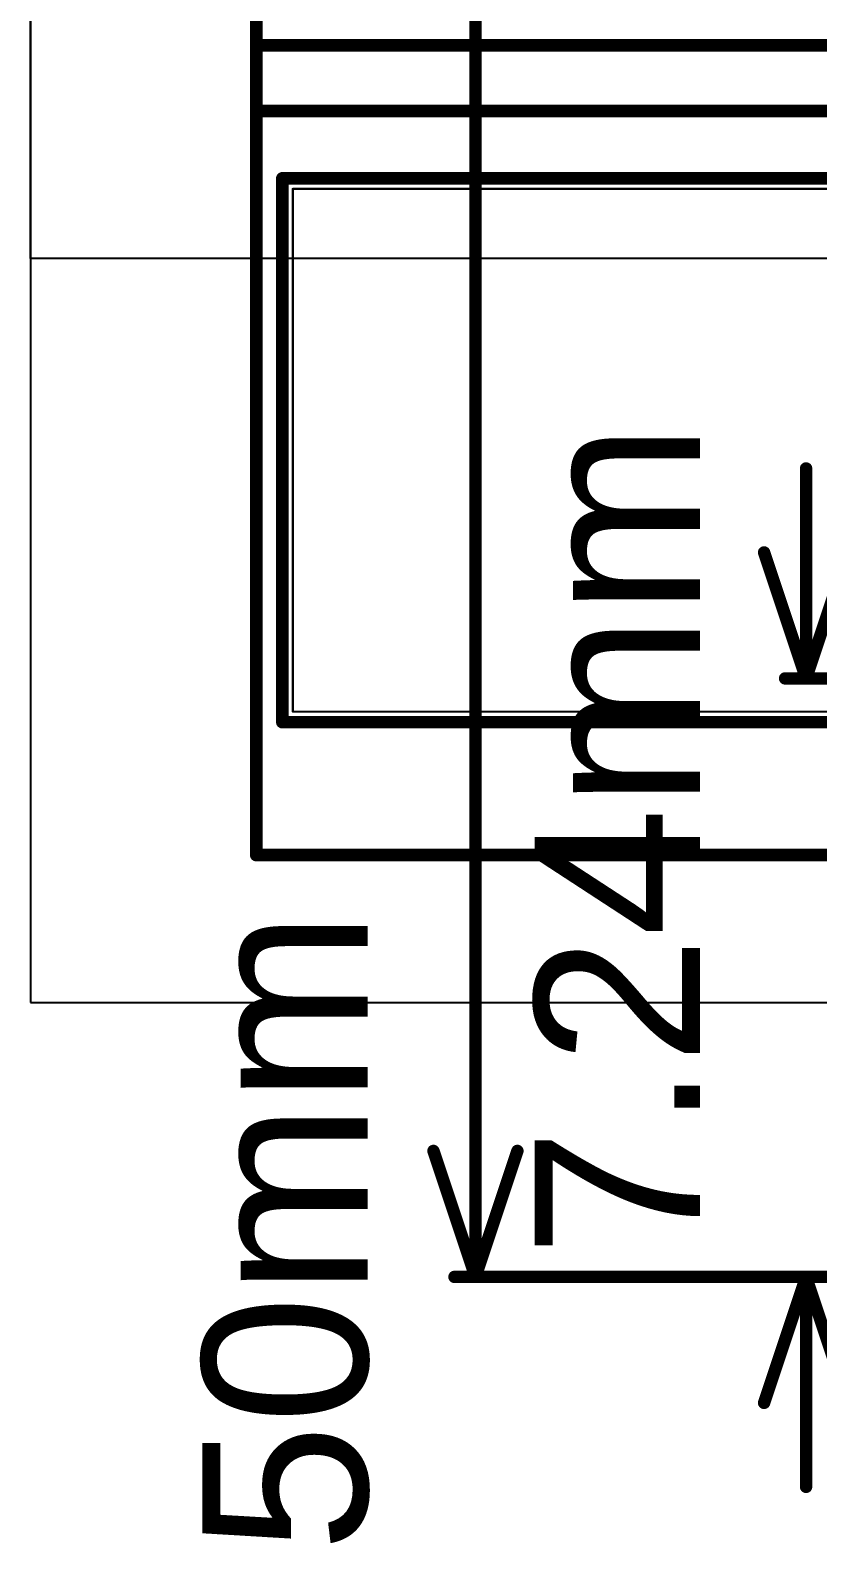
# Model space of a CAD drawing. Header units: inches. Extents: x -1.3 to 11.9, y -6.8 to 4.2.
# Drawn here: x -0.429 to -0.054, y -0.13 to 0.594 of the extents above; entities that cross this region are included whole.
import ezdxf

# ---------------------------------------------------------------- set-up
doc = ezdxf.new("R2010")
doc.units = ezdxf.units.IN
doc.header["$MEASUREMENT"] = 0
for name, color, linetype in [('AB', 56, 'Continuous'), ('Bottom Overlay', 54, 'Continuous'), ('FAB_DWG_INFO', 1, 'Continuous'), ('Mechanical 13', 56, 'Continuous'), ('POT_INFO', 56, 'Continuous')]:
    doc.layers.add(name, color=color, linetype=linetype)
doc.styles.add('Arial', font='', dxfattribs={"height": 0.2})
doc.styles.get('Arial').set_extended_font_data('Arial')

# ---------------------------------------------------------------- blocks, each defined once
blk = doc.blocks.new('CONN_SMA_J_P_H_RA_TH1_SAI_B_333')
at = {"layer": 'AB'}
for p, q in [((0.263, -0.586), (0.263, 0.263)), ((-0.263, -0.586), (0.263, -0.586))]:
    blk.add_line(p, q, dxfattribs=at)
at = {"layer": 'Bottom Overlay'}
for points in [[(-0.1295, -0.466, 0.006, 0.006, 0), (-0.1295, -0.14594, 0.006, 0.006, 0)], [(0.1295, -0.466, 0.006, 0.006, 0), (0.1295, -0.14594, 0.006, 0.006, 0)], [(0.1295, -0.466, 0.006, 0.006, 0), (-0.1295, -0.466, 0.006, 0.006, 0)]]:
    blk.add_lwpolyline(points, format="xyseb", dxfattribs=at)
for points in [[(-0.131, -0.466, 0.003, 0.003, 1), (-0.128, -0.466, 0.003, 0.003, 1)], [(-0.131, -0.466, 0.003, 0.003, 1), (-0.128, -0.466, 0.003, 0.003, 1)], [(0.128, -0.466, 0.003, 0.003, 1), (0.131, -0.466, 0.003, 0.003, 1)], [(0.128, -0.466, 0.003, 0.003, 1), (0.131, -0.466, 0.003, 0.003, 1)]]:
    blk.add_lwpolyline(points, format="xyseb", close=True, dxfattribs=at)
at = {"layer": 'Mechanical 13'}
for points in [[(-0.1245, -0.461, 0.001, 0.001, 0), (-0.1245, -0.138, 0.001, 0.001, 0)], [(0.1245, -0.461, 0.001, 0.001, 0), (0.1245, -0.138, 0.001, 0.001, 0)], [(0.1245, -0.461, 0.001, 0.001, 0), (-0.1245, -0.461, 0.001, 0.001, 0)]]:
    blk.add_lwpolyline(points, format="xyseb", dxfattribs=at)
for points in [[(-0.12475, -0.461, 0.0005, 0.0005, 1), (-0.12425, -0.461, 0.0005, 0.0005, 1)], [(-0.12475, -0.461, 0.0005, 0.0005, 1), (-0.12425, -0.461, 0.0005, 0.0005, 1)], [(0.12425, -0.461, 0.0005, 0.0005, 1), (0.12475, -0.461, 0.0005, 0.0005, 1)], [(0.12425, -0.461, 0.0005, 0.0005, 1), (0.12475, -0.461, 0.0005, 0.0005, 1)]]:
    blk.add_lwpolyline(points, format="xyseb", close=True, dxfattribs=at)
at = {"layer": 'POT_INFO'}
for p, q in [((-0.1928, 0.15542), (-0.1928, -0.47842)), ((0.1928, -0.47842), (0.1928, 0.15542)), ((-0.1928, -0.47842), (0.1928, -0.47842))]:
    blk.add_line(p, q, dxfattribs=at)
for points in [[(-0.1928, -0.47842, 0.006, 0.006, 0), (-0.1928, 0.15542, 0.006, 0.006, 0)], [(0.1928, -0.47842, 0.006, 0.006, 0), (0.1928, 0.15542, 0.006, 0.006, 0)], [(0.1928, -0.47842, 0.006, 0.006, 0), (-0.1928, -0.47842, 0.006, 0.006, 0)]]:
    blk.add_lwpolyline(points, format="xyseb", dxfattribs=at)
for points in [[(-0.1943, -0.47842, 0.003, 0.003, 1), (-0.1913, -0.47842, 0.003, 0.003, 1)], [(-0.1943, -0.47842, 0.003, 0.003, 1), (-0.1913, -0.47842, 0.003, 0.003, 1)], [(0.1913, -0.47842, 0.003, 0.003, 1), (0.1943, -0.47842, 0.003, 0.003, 1)], [(0.1913, -0.47842, 0.003, 0.003, 1), (0.1943, -0.47842, 0.003, 0.003, 1)]]:
    blk.add_lwpolyline(points, format="xyseb", close=True, dxfattribs=at)
blk = doc.blocks.new('CONN_SMA_J_P_H_RA_TH1_SAI_385')
at = {"layer": 'AB'}
for p, q in [((-0.263, -0.263), (-0.263, 0.586)), ((-0.263, 0.586), (0.263, 0.586))]:
    blk.add_line(p, q, dxfattribs=at)
at = {"layer": 'POT_INFO'}
for p, q in [((-0.1928, -0.15542), (-0.1928, 0.47842)), ((-0.1928, 0.47842), (0.1928, 0.47842))]:
    blk.add_line(p, q, dxfattribs=at)
for points in [[(-0.1928, 0.47842, 0.006, 0.006, 0), (0.1928, 0.47842, 0.006, 0.006, 0)], [(-0.1928, 0.47842, 0.006, 0.006, 0), (-0.1928, -0.15542, 0.006, 0.006, 0)]]:
    blk.add_lwpolyline(points, format="xyseb", dxfattribs=at)
blk.add_lwpolyline([(-0.1943, 0.47842, 0.003, 0.003, 1), (-0.1913, 0.47842, 0.003, 0.003, 1)], format="xyseb", close=True, dxfattribs=at)
blk.add_lwpolyline([(-0.1943, 0.47842, 0.003, 0.003, 1), (-0.1913, 0.47842, 0.003, 0.003, 1)], format="xyseb", close=True, dxfattribs=at)

msp = doc.modelspace()

# ---------------------------------------------------------------- linework, layer by layer
at = {"layer": 'FAB_DWG_INFO'}
for points in [[(-0.21654, 0, 0.00591, 0.00591, 0), (-0.21654, 1.30218, 0.00591, 0.00591, 0)], [(-0.05906, 0.28504, 0.00591, 0.00591, 0), (-0.05906, 0.38504, 0.00591, 0.00591, 0)], [(-0.07906, 0.34504, 0.00591, 0.00591, 0), (-0.05906, 0.28504, 0.00591, 0.00591, 0)], [(-0.05906, 0.28504, 0.00591, 0.00591, 0), (-0.03906, 0.34504, 0.00591, 0.00591, 0)], [(-0.06906, 0.28504, 0.00591, 0.00591, 0), (0.61526, 0.28504, 0.00591, 0.00591, 0)], [(-0.21654, 0, 0.00591, 0.00591, 0), (-0.21654, 0.1, 0.00591, 0.00591, 0)], [(-0.23654, 0.06, 0.00591, 0.00591, 0), (-0.21654, 0, 0.00591, 0.00591, 0)], [(-0.23654, 0.06, 0.00591, 0.00591, 0), (-0.21654, 0, 0.00591, 0.00591, 0)], [(-0.21654, 0, 0.00591, 0.00591, 0), (-0.19654, 0.06, 0.00591, 0.00591, 0)], [(-0.21654, 0, 0.00591, 0.00591, 0), (-0.19654, 0.06, 0.00591, 0.00591, 0)], [(-0.22654, 0, 0.00591, 0.00591, 0), (-0.04102, 0, 0.00591, 0.00591, 0)], [(-0.22654, 0, 0.00591, 0.00591, 0), (-0.04102, 0, 0.00591, 0.00591, 0)], [(-0.07906, -0.06, 0.00591, 0.00591, 0), (-0.05906, 0, 0.00591, 0.00591, 0)], [(-0.06906, 0, 0.00591, 0.00591, 0), (-0.001, 0, 0.00591, 0.00591, 0)], [(-0.05906, 0, 0.00591, 0.00591, 0), (-0.03906, -0.06, 0.00591, 0.00591, 0)], [(-0.05906, -0.1, 0.00591, 0.00591, 0), (-0.05906, 0, 0.00591, 0.00591, 0)]]:
    msp.add_lwpolyline(points, format="xyseb", dxfattribs=at)
for points in [[(-0.06053, 0.38504, 0.00295, 0.00295, 1), (-0.05758, 0.38504, 0.00295, 0.00295, 1)], [(-0.08053, 0.34504, 0.00295, 0.00295, 1), (-0.07758, 0.34504, 0.00295, 0.00295, 1)], [(-0.07053, 0.28504, 0.00295, 0.00295, 1), (-0.06758, 0.28504, 0.00295, 0.00295, 1)], [(-0.06053, 0.28504, 0.00295, 0.00295, 1), (-0.05758, 0.28504, 0.00295, 0.00295, 1)], [(-0.06053, 0.28504, 0.00295, 0.00295, 1), (-0.05758, 0.28504, 0.00295, 0.00295, 1)], [(-0.06053, 0.28504, 0.00295, 0.00295, 1), (-0.05758, 0.28504, 0.00295, 0.00295, 1)], [(-0.21801, 0.1, 0.00295, 0.00295, 1), (-0.21506, 0.1, 0.00295, 0.00295, 1)], [(-0.23801, 0.06, 0.00295, 0.00295, 1), (-0.23506, 0.06, 0.00295, 0.00295, 1)], [(-0.23801, 0.06, 0.00295, 0.00295, 1), (-0.23506, 0.06, 0.00295, 0.00295, 1)], [(-0.19801, 0.06, 0.00295, 0.00295, 1), (-0.19506, 0.06, 0.00295, 0.00295, 1)], [(-0.19801, 0.06, 0.00295, 0.00295, 1), (-0.19506, 0.06, 0.00295, 0.00295, 1)], [(-0.22801, 0, 0.00295, 0.00295, 1), (-0.22506, 0, 0.00295, 0.00295, 1)], [(-0.22801, 0, 0.00295, 0.00295, 1), (-0.22506, 0, 0.00295, 0.00295, 1)], [(-0.21801, 0, 0.00295, 0.00295, 1), (-0.21506, 0, 0.00295, 0.00295, 1)], [(-0.21801, 0, 0.00295, 0.00295, 1), (-0.21506, 0, 0.00295, 0.00295, 1)], [(-0.21801, 0, 0.00295, 0.00295, 1), (-0.21506, 0, 0.00295, 0.00295, 1)], [(-0.21801, 0, 0.00295, 0.00295, 1), (-0.21506, 0, 0.00295, 0.00295, 1)], [(-0.21801, 0, 0.00295, 0.00295, 1), (-0.21506, 0, 0.00295, 0.00295, 1)], [(-0.21801, 0, 0.00295, 0.00295, 1), (-0.21506, 0, 0.00295, 0.00295, 1)], [(-0.07053, 0, 0.00295, 0.00295, 1), (-0.06758, 0, 0.00295, 0.00295, 1)], [(-0.06053, 0, 0.00295, 0.00295, 1), (-0.05758, 0, 0.00295, 0.00295, 1)], [(-0.06053, 0, 0.00295, 0.00295, 1), (-0.05758, 0, 0.00295, 0.00295, 1)], [(-0.06053, 0, 0.00295, 0.00295, 1), (-0.05758, 0, 0.00295, 0.00295, 1)], [(-0.08053, -0.06, 0.00295, 0.00295, 1), (-0.07758, -0.06, 0.00295, 0.00295, 1)], [(-0.06053, -0.1, 0.00295, 0.00295, 1), (-0.05758, -0.1, 0.00295, 0.00295, 1)]]:
    msp.add_lwpolyline(points, format="xyseb", close=True, dxfattribs=at)

# ---------------------------------------------------------------- block references
for name, p, rotation in [('CONN_SMA_J_P_H_RA_TH1_SAI_385', (0.15748, 0.74803), 90), ('CONN_SMA_J_P_H_RA_TH1_SAI_B_333', (0.15748, 0.3937), 270)]:
    msp.add_blockref(name, p, dxfattribs=dict(rotation=rotation))

# ---------------------------------------------------------------- texts
at = {"layer": 'FAB_DWG_INFO', "style": 'Arial'}
for s, p in [('7.24mm', (-0.10961, 0.00934)), ('4.50mm', (-0.26793, -0.22296))]:
    msp.add_text(s, height=0.07874, rotation=90, dxfattribs=at).set_placement(p)

doc.saveas('drawing.dxf')
